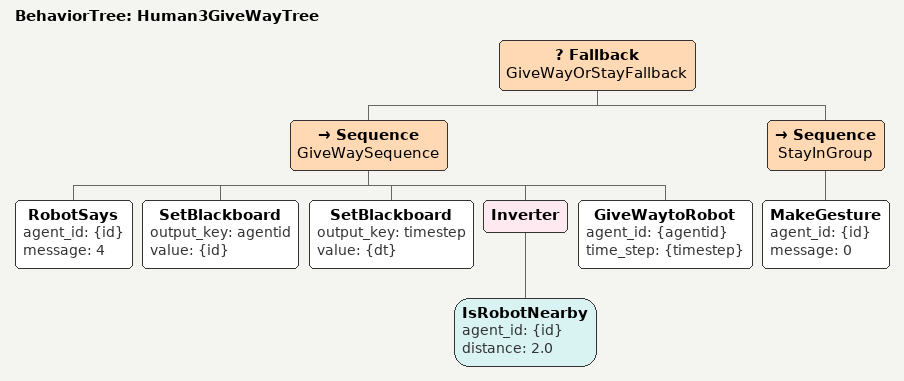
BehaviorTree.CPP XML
<root main_tree_to_execute = "Human3GiveWayTree">
    <BehaviorTree ID="Human3GiveWayTree">
        <Fallback name="GiveWayOrStayFallback">
            <Sequence name="GiveWaySequence">
                <RobotSays agent_id="{id}" message="4" />
                <SetBlackboard output_key="agentid" value="{id}" />
                <SetBlackboard output_key="timestep" value="{dt}" />
                <Inverter>
                    <IsRobotNearby agent_id="{id}" distance="2.0" />
                </Inverter>
                <GiveWaytoRobot agent_id="{agentid}" time_step="{timestep}" />
            </Sequence>
            <Sequence name="StayInGroup">
                <MakeGesture agent_id="{id}" message="0" />
            </Sequence>
        </Fallback>
    </BehaviorTree>
</root>
